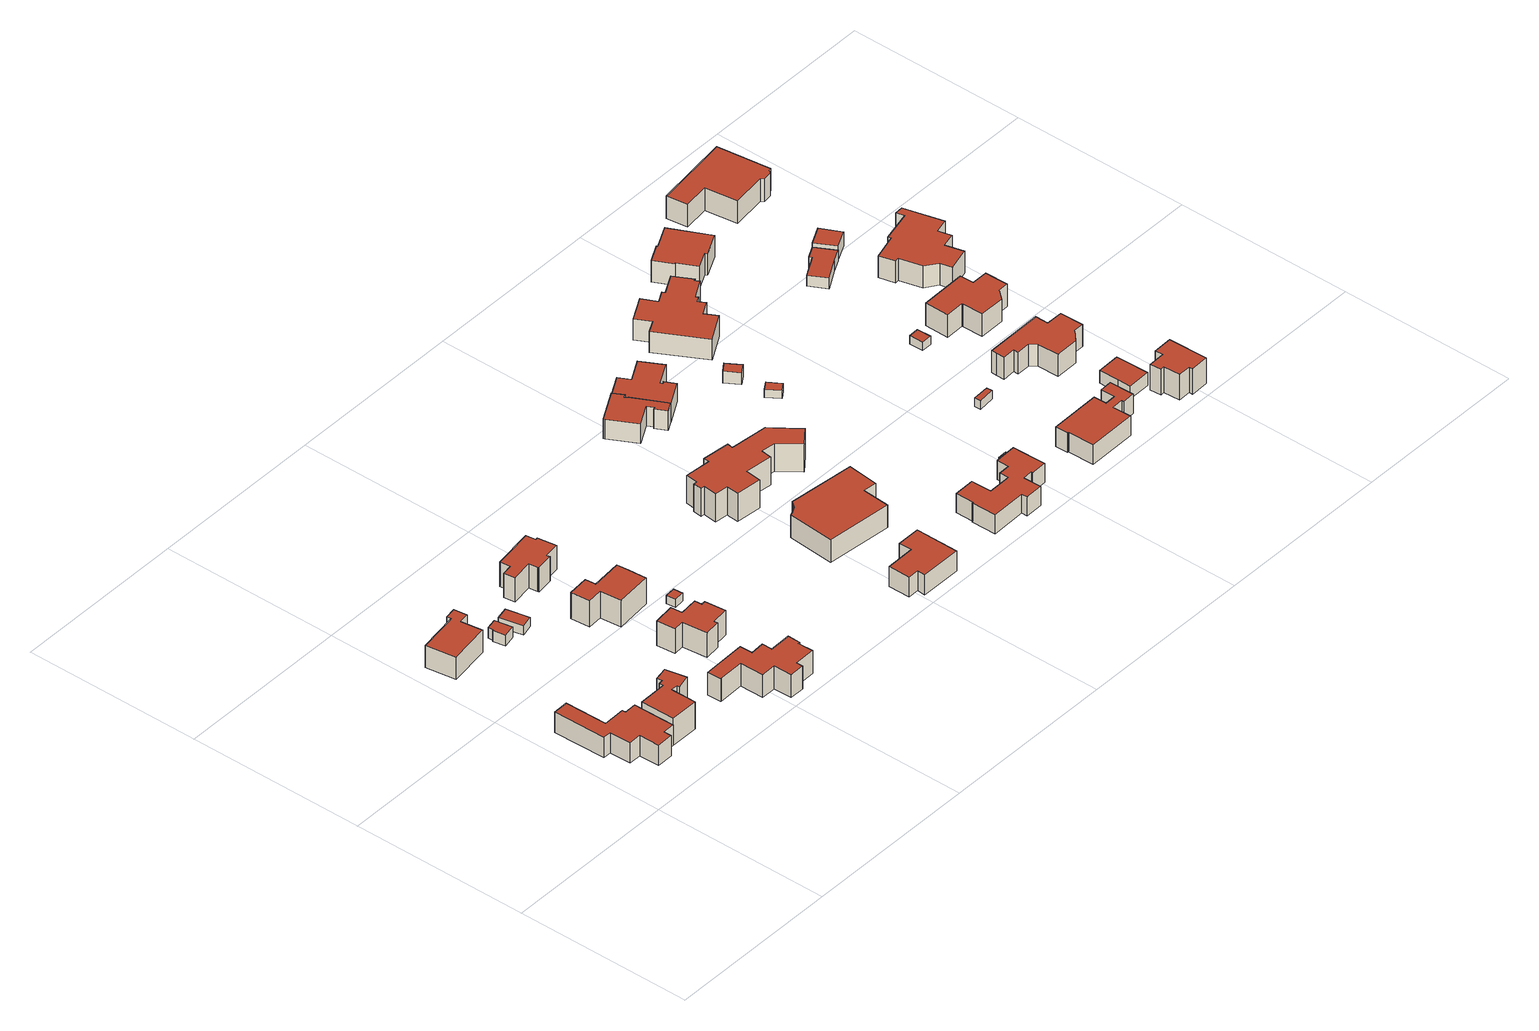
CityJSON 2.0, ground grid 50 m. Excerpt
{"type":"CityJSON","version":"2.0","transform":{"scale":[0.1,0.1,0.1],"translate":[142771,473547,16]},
"CityObjects":{
"building1":{"type":"Building","attributes":{"b3_dak_type":"slanted","b3_h_dak_50p":24.97,"b3_h_dak_70p":25.75,"b3_h_dak_max":30.85,"b3_h_dak_min":22.65,"b3_h_maaiveld":19.71,"b3_kas_warenhuis":false,"b3_mutatie_ahn3_ahn4":false,"b3_reconstructie_onvolledig":false,"b3_rmse_lod12":2.16,"b3_rmse_lod13":1.59,"b3_rmse_lod22":0.147,"b3_val3dity_lod12":"[]","b3_val3dity_lod13":"[]","b3_val3dity_lod22":"[]","b3_volume_lod12":1213.37,"b3_volume_lod13":1283.79,"b3_volume_lod22":1118.54,"geconstateerd":false,"oorspronkelijkbouwjaar":1935,"status":"Pand in gebruik"},"children":["building1-1"]},
"building1-1":{"type":"BuildingPart","parents":["building1"],"geometry":[{"type":"Solid","lod":"1.2","boundaries":[[[[0,1,2,3,4,5,6,7,8,9,10,11,12,13,14]],[[15,1,0,16]],[[17,2,1,15]],[[18,11,10,19]],[[20,12,11,18]],[[19,10,9,21]],[[22,8,7,23]],[[21,9,8,22]],[[24,6,5,25]],[[25,5,4,26]],[[23,7,6,24]],[[27,3,2,17]],[[26,4,3,27]],[[16,0,14,28]],[[29,13,12,20]],[[28,14,13,29]],[[28,29,20,18,19,21,22,23,24,25,26,27,17,15,16]]]],"semantics":{"surfaces":[{"type":"GroundSurface"},{"type":"WallSurface","on_footprint_edge":true},{"type":"RoofSurface"}],"values":[[0,1,1,1,1,1,1,1,1,1,1,1,1,1,1,1,2]]}}]},
"building2":{"type":"Building","attributes":{"b3_dak_type":"slanted","b3_h_dak_50p":27.12,"b3_h_dak_70p":27.7,"b3_h_dak_max":28.78,"b3_h_dak_min":24.09,"b3_h_maaiveld":21.02,"b3_kas_warenhuis":false,"b3_mutatie_ahn3_ahn4":false,"b3_reconstructie_onvolledig":false,"b3_rmse_lod12":1.38,"b3_rmse_lod13":1.38,"b3_rmse_lod22":0.292,"b3_val3dity_lod12":"[]","b3_val3dity_lod13":"[]","b3_val3dity_lod22":"[]","b3_volume_lod12":746.32,"b3_volume_lod13":746.32,"b3_volume_lod22":660.16,"geconstateerd":false,"oorspronkelijkbouwjaar":1950,"status":"Pand in gebruik"},"children":["building2-1"]},
"building2-1":{"type":"BuildingPart","parents":["building2"],"geometry":[{"type":"Solid","lod":"1.2","boundaries":[[[[30,31,32,33,34,35,36,37]],[[38,37,36,39]],[[39,36,35,40]],[[40,35,34,41]],[[42,33,32,43]],[[41,34,33,42]],[[44,31,30,45]],[[43,32,31,44]],[[45,30,37,38]],[[45,38,39,40,41,42,43,44]]]],"semantics":{"surfaces":[{"type":"GroundSurface"},{"type":"WallSurface","on_footprint_edge":true},{"type":"RoofSurface"}],"values":[[0,1,1,1,1,1,1,1,1,2]]}}]},
"building3":{"type":"Building","attributes":{"b3_dak_type":"slanted","b3_h_dak_50p":25.94,"b3_h_dak_70p":27.74,"b3_h_dak_max":30.83,"b3_h_dak_min":21.69,"b3_h_maaiveld":19.64,"b3_kas_warenhuis":false,"b3_mutatie_ahn3_ahn4":false,"b3_reconstructie_onvolledig":false,"b3_rmse_lod12":2.78,"b3_rmse_lod13":1.7,"b3_rmse_lod22":0.171,"b3_val3dity_lod12":"[]","b3_val3dity_lod13":"[]","b3_val3dity_lod22":"[]","b3_volume_lod12":866.92,"b3_volume_lod13":800.59,"b3_volume_lod22":685.95,"geconstateerd":false,"oorspronkelijkbouwjaar":1935,"status":"Pand in gebruik"},"children":["building3-1"]},
"building3-1":{"type":"BuildingPart","parents":["building3"],"geometry":[{"type":"Solid","lod":"1.2","boundaries":[[[[46,47,48,49,50,51,52,53,54,55,56,57]],[[58,51,50,59]],[[60,55,54,61]],[[62,56,55,60]],[[63,57,56,62]],[[64,48,47,65]],[[66,49,48,64]],[[67,53,52,68]],[[61,54,53,67]],[[68,52,51,58]],[[59,50,49,66]],[[69,46,57,63]],[[65,47,46,69]],[[65,69,63,62,60,61,67,68,58,59,66,64]]]],"semantics":{"surfaces":[{"type":"GroundSurface"},{"type":"WallSurface","on_footprint_edge":true},{"type":"RoofSurface"}],"values":[[0,1,1,1,1,1,1,1,1,1,1,1,1,2]]}}]},
"building4":{"type":"Building","attributes":{"b3_dak_type":"slanted","b3_h_dak_50p":23.67,"b3_h_dak_70p":23.94,"b3_h_dak_max":24.34,"b3_h_dak_min":22.77,"b3_h_maaiveld":20.67,"b3_kas_warenhuis":false,"b3_mutatie_ahn3_ahn4":false,"b3_reconstructie_onvolledig":false,"b3_rmse_lod12":0.452,"b3_rmse_lod13":0.452,"b3_rmse_lod22":0.0636,"b3_val3dity_lod12":"[]","b3_val3dity_lod13":"[]","b3_val3dity_lod22":"[]","b3_volume_lod12":56.22,"b3_volume_lod13":56.22,"b3_volume_lod22":52.04,"geconstateerd":false,"oorspronkelijkbouwjaar":1950,"status":"Pand in gebruik"},"children":["building4-1"]},
"building4-1":{"type":"BuildingPart","parents":["building4"],"geometry":[{"type":"Solid","lod":"1.2","boundaries":[[[[70,71,72,73,74,75]],[[76,72,71,77]],[[78,75,74,79]],[[79,74,73,80]],[[81,70,75,78]],[[80,73,72,76]],[[77,71,70,81]],[[77,81,78,79,80,76]]]],"semantics":{"surfaces":[{"type":"GroundSurface"},{"type":"WallSurface","on_footprint_edge":true},{"type":"RoofSurface"}],"values":[[0,1,1,1,1,1,1,2]]}}]},
"building5":{"type":"Building","attributes":{"b3_dak_type":"slanted","b3_h_dak_50p":23.17,"b3_h_dak_70p":23.39,"b3_h_dak_max":23.79,"b3_h_dak_min":22.48,"b3_h_maaiveld":20.59,"b3_kas_warenhuis":false,"b3_mutatie_ahn3_ahn4":false,"b3_reconstructie_onvolledig":false,"b3_rmse_lod12":0.381,"b3_rmse_lod13":0.381,"b3_rmse_lod22":0.036,"b3_val3dity_lod12":"[]","b3_val3dity_lod13":"[]","b3_val3dity_lod22":"[]","b3_volume_lod12":65.07,"b3_volume_lod13":65.07,"b3_volume_lod22":60.02,"geconstateerd":false,"oorspronkelijkbouwjaar":1958,"status":"Pand in gebruik"},"children":["building5-1"]},
"building5-1":{"type":"BuildingPart","parents":["building5"],"geometry":[{"type":"Solid","lod":"1.2","boundaries":[[[[82,83,84,85]],[[86,84,83,87]],[[88,85,84,86]],[[89,82,85,88]],[[87,83,82,89]],[[87,89,88,86]]]],"semantics":{"surfaces":[{"type":"GroundSurface"},{"type":"WallSurface","on_footprint_edge":true},{"type":"RoofSurface"}],"values":[[0,1,1,1,1,2]]}}]},
"building6":{"type":"Building","attributes":{"b3_dak_type":"slanted","b3_h_dak_50p":24.9,"b3_h_dak_70p":26.07,"b3_h_dak_max":29.25,"b3_h_dak_min":21.66,"b3_h_maaiveld":19.26,"b3_kas_warenhuis":false,"b3_mutatie_ahn3_ahn4":false,"b3_reconstructie_onvolledig":false,"b3_rmse_lod12":2.31,"b3_rmse_lod13":2.31,"b3_rmse_lod22":0.137,"b3_val3dity_lod12":"[]","b3_val3dity_lod13":"[]","b3_val3dity_lod22":"[]","b3_volume_lod12":1238.97,"b3_volume_lod13":1238.97,"b3_volume_lod22":1018.05,"geconstateerd":false,"oorspronkelijkbouwjaar":1934,"status":"Pand in gebruik"},"children":["building6-1"]},
"building6-1":{"type":"BuildingPart","parents":["building6"],"geometry":[{"type":"Solid","lod":"1.2","boundaries":[[[[90,91,92,93,94,95,96,97,98,99,100,101,102,103,104,105,106,107]],[[108,97,96,109]],[[110,101,100,111]],[[112,102,101,110]],[[113,91,90,114]],[[115,92,91,113]],[[116,103,102,112]],[[111,100,99,117]],[[117,99,98,118]],[[118,98,97,108]],[[119,104,103,116]],[[120,95,94,121]],[[109,96,95,120]],[[121,94,93,122]],[[122,93,92,115]],[[114,90,107,123]],[[123,107,106,124]],[[124,106,105,125]],[[125,105,104,119]],[[125,119,116,112,110,111,117,118,108,109,120,121,122,115,113,114,123,124]]]],"semantics":{"surfaces":[{"type":"GroundSurface"},{"type":"WallSurface","on_footprint_edge":true},{"type":"RoofSurface"}],"values":[[0,1,1,1,1,1,1,1,1,1,1,1,1,1,1,1,1,1,1,2]]}}]},
"building7":{"type":"Building","attributes":{"b3_dak_type":"slanted","b3_h_dak_50p":26.07,"b3_h_dak_70p":27.12,"b3_h_dak_max":29.7,"b3_h_dak_min":21.45,"b3_h_maaiveld":19.7,"b3_kas_warenhuis":false,"b3_mutatie_ahn3_ahn4":false,"b3_reconstructie_onvolledig":false,"b3_rmse_lod12":2.39,"b3_rmse_lod13":2.39,"b3_rmse_lod22":0.139,"b3_val3dity_lod12":"[]","b3_val3dity_lod13":"[]","b3_val3dity_lod22":"[]","b3_volume_lod12":762.34,"b3_volume_lod13":762.34,"b3_volume_lod22":643.78,"geconstateerd":false,"oorspronkelijkbouwjaar":1935,"status":"Pand in gebruik"},"children":["building7-1"]},
"building7-1":{"type":"BuildingPart","parents":["building7"],"geometry":[{"type":"Solid","lod":"1.2","boundaries":[[[[126,127,128,129,130,131,132,133,134,135,136,137]],[[138,135,134,139]],[[140,136,135,138]],[[141,129,128,142]],[[139,134,133,143]],[[143,133,132,144]],[[144,132,131,145]],[[145,131,130,146]],[[146,130,129,141]],[[147,127,126,148]],[[142,128,127,147]],[[148,126,137,149]],[[149,137,136,140]],[[149,140,138,139,143,144,145,146,141,142,147,148]]]],"semantics":{"surfaces":[{"type":"GroundSurface"},{"type":"WallSurface","on_footprint_edge":true},{"type":"RoofSurface"}],"values":[[0,1,1,1,1,1,1,1,1,1,1,1,1,2]]}}]},
"building8":{"type":"Building","attributes":{"b3_dak_type":"slanted","b3_h_dak_50p":26.54,"b3_h_dak_70p":28.05,"b3_h_dak_max":30.38,"b3_h_dak_min":22.1,"b3_h_maaiveld":20.24,"b3_kas_warenhuis":false,"b3_mutatie_ahn3_ahn4":false,"b3_reconstructie_onvolledig":false,"b3_rmse_lod12":2.67,"b3_rmse_lod13":1.8,"b3_rmse_lod22":0.198,"b3_val3dity_lod12":"[]","b3_val3dity_lod13":"[]","b3_val3dity_lod22":"[]","b3_volume_lod12":899.61,"b3_volume_lod13":856.88,"b3_volume_lod22":703.94,"geconstateerd":false,"oorspronkelijkbouwjaar":1930,"status":"Pand in gebruik"},"children":["building8-1"]},
"building8-1":{"type":"BuildingPart","parents":["building8"],"geometry":[{"type":"Solid","lod":"1.2","boundaries":[[[[150,151,152,153,154,155,156,157,158]],[[159,155,154,160]],[[161,156,155,159]],[[162,157,156,161]],[[160,154,153,163]],[[163,153,152,164]],[[165,151,150,166]],[[164,152,151,165]],[[166,150,158,167]],[[167,158,157,162]],[[167,162,161,159,160,163,164,165,166]]]],"semantics":{"surfaces":[{"type":"GroundSurface"},{"type":"WallSurface","on_footprint_edge":true},{"type":"RoofSurface"}],"values":[[0,1,1,1,1,1,1,1,1,1,2]]}}]},
"building9":{"type":"Building","attributes":{"b3_dak_type":"slanted","b3_h_dak_50p":26.72,"b3_h_dak_70p":27.49,"b3_h_dak_max":29.92,"b3_h_dak_min":22.76,"b3_h_maaiveld":20.33,"b3_kas_warenhuis":false,"b3_mutatie_ahn3_ahn4":false,"b3_reconstructie_onvolledig":false,"b3_rmse_lod12":1.98,"b3_rmse_lod13":1.31,"b3_rmse_lod22":0.132,"b3_val3dity_lod12":"[]","b3_val3dity_lod13":"[]","b3_val3dity_lod22":"[]","b3_volume_lod12":754.02,"b3_volume_lod13":722.07,"b3_volume_lod22":652.77,"geconstateerd":false,"oorspronkelijkbouwjaar":1934,"status":"Pand in gebruik"},"children":["building9-1"]},
"building9-1":{"type":"BuildingPart","parents":["building9"],"geometry":[{"type":"Solid","lod":"1.2","boundaries":[[[[168,169,170,171,172,173,174,175,176,177,178,179,180,181]],[[182,178,177,183]],[[183,177,176,184]],[[185,179,178,182]],[[186,180,179,185]],[[184,176,175,187]],[[187,175,174,188]],[[188,174,173,189]],[[189,173,172,190]],[[190,172,171,191]],[[192,169,168,193]],[[194,170,169,192]],[[195,181,180,186]],[[191,171,170,194]],[[193,168,181,195]],[[193,195,186,185,182,183,184,187,188,189,190,191,194,192]]]],"semantics":{"surfaces":[{"type":"GroundSurface"},{"type":"WallSurface","on_footprint_edge":true},{"type":"RoofSurface"}],"values":[[0,1,1,1,1,1,1,1,1,1,1,1,1,1,1,2]]}}]},
"building10":{"type":"Building","attributes":{"b3_dak_type":"multiple horizontal","b3_h_dak_50p":22.01,"b3_h_dak_70p":22.05,"b3_h_dak_max":22.16,"b3_h_dak_min":21.86,"b3_h_maaiveld":19.59,"b3_kas_warenhuis":false,"b3_mutatie_ahn3_ahn4":false,"b3_reconstructie_onvolledig":false,"b3_rmse_lod12":0.0749,"b3_rmse_lod13":0.0749,"b3_rmse_lod22":0.0429,"b3_val3dity_lod12":"[]","b3_val3dity_lod13":"[]","b3_val3dity_lod22":"[]","b3_volume_lod12":19.93,"b3_volume_lod13":19.93,"b3_volume_lod22":19.37,"geconstateerd":false,"oorspronkelijkbouwjaar":1930,"status":"Pand in gebruik"},"children":["building10-1"]},
"building10-1":{"type":"BuildingPart","parents":["building10"],"geometry":[{"type":"Solid","lod":"1.2","boundaries":[[[[196,197,198,199]],[[200,196,199,201]],[[201,199,198,202]],[[202,198,197,203]],[[203,197,196,200]],[[203,200,201,202]]]],"semantics":{"surfaces":[{"type":"GroundSurface"},{"type":"WallSurface","on_footprint_edge":true},{"type":"RoofSurface"}],"values":[[0,1,1,1,1,2]]}}]},
"building11":{"type":"Building","attributes":{"b3_dak_type":"slanted","b3_h_dak_50p":23.84,"b3_h_dak_70p":24.46,"b3_h_dak_max":26.92,"b3_h_dak_min":20.66,"b3_h_maaiveld":18.47,"b3_kas_warenhuis":false,"b3_mutatie_ahn3_ahn4":false,"b3_reconstructie_onvolledig":false,"b3_rmse_lod12":1.81,"b3_rmse_lod13":1.81,"b3_rmse_lod22":0.167,"b3_val3dity_lod12":"[]","b3_val3dity_lod13":"[]","b3_val3dity_lod22":"[]","b3_volume_lod12":848.13,"b3_volume_lod13":848.13,"b3_volume_lod22":695.29,"geconstateerd":false,"oorspronkelijkbouwjaar":1952,"status":"Pand in gebruik"},"children":["building11-1"]},
"building11-1":{"type":"BuildingPart","parents":["building11"],"geometry":[{"type":"Solid","lod":"1.2","boundaries":[[[[204,205,206,207,208,209,210,211]],[[212,211,210,213]],[[213,210,209,214]],[[214,209,208,215]],[[216,206,205,217]],[[218,207,206,216]],[[219,204,211,212]],[[215,208,207,218]],[[217,205,204,219]],[[217,219,212,213,214,215,218,216]]]],"semantics":{"surfaces":[{"type":"GroundSurface"},{"type":"WallSurface","on_footprint_edge":true},{"type":"RoofSurface"}],"values":[[0,1,1,1,1,1,1,1,1,2]]}}]},
"building12":{"type":"Building","attributes":{"b3_dak_type":"slanted","b3_h_dak_50p":25.04,"b3_h_dak_70p":25.93,"b3_h_dak_max":27.79,"b3_h_dak_min":19.5,"b3_h_maaiveld":19.05,"b3_kas_warenhuis":false,"b3_mutatie_ahn3_ahn4":false,"b3_reconstructie_onvolledig":false,"b3_rmse_lod12":2.1,"b3_rmse_lod13":2.1,"b3_rmse_lod22":0.168,"b3_val3dity_lod12":"[]","b3_val3dity_lod13":"[]","b3_val3dity_lod22":"[]","b3_volume_lod12":2281.7,"b3_volume_lod13":2281.7,"b3_volume_lod22":1897.56,"geconstateerd":false,"oorspronkelijkbouwjaar":2012,"status":"Pand in gebruik"},"children":["building12-1"]},
"building12-1":{"type":"BuildingPart","parents":["building12"],"geometry":[{"type":"Solid","lod":"1.2","boundaries":[[[[220,221,222,223,224,225,226,227,228,229]],[[230,226,225,231]],[[232,227,226,230]],[[233,224,223,234]],[[231,225,224,233]],[[235,221,220,236]],[[234,223,222,237]],[[237,222,221,235]],[[236,220,229,238]],[[238,229,228,239]],[[239,228,227,232]],[[239,232,230,231,233,234,237,235,236,238]]]],"semantics":{"surfaces":[{"type":"GroundSurface"},{"type":"WallSurface","on_footprint_edge":true},{"type":"RoofSurface"}],"values":[[0,1,1,1,1,1,1,1,1,1,1,2]]}}]},
"building13":{"type":"Building","attributes":{"b3_dak_type":"slanted","b3_h_dak_50p":25.44,"b3_h_dak_70p":26.34,"b3_h_dak_max":29.03,"b3_h_dak_min":22.04,"b3_h_maaiveld":17.87,"b3_kas_warenhuis":false,"b3_mutatie_ahn3_ahn4":false,"b3_reconstructie_onvolledig":false,"b3_rmse_lod12":1.78,"b3_rmse_lod13":1.78,"b3_rmse_lod22":0.101,"b3_val3dity_lod12":"[]","b3_val3dity_lod13":"[]","b3_val3dity_lod22":"[]","b3_volume_lod12":2507.23,"b3_volume_lod13":2507.54,"b3_volume_lod22":2240.1,"geconstateerd":false,"oorspronkelijkbouwjaar":1977,"status":"Pand in gebruik"},"children":["building13-1"]},
"building13-1":{"type":"BuildingPart","parents":["building13"],"geometry":[{"type":"Solid","lod":"1.2","boundaries":[[[[240,241,242,243,244,245,246,247,248,249,250,251,252,253,254,255,256,257,258,259,260]],[[261,258,257,262]],[[263,259,258,261]],[[264,246,245,265]],[[266,253,252,267]],[[268,260,259,263]],[[262,257,256,269]],[[269,256,255,270]],[[270,255,254,271]],[[271,254,253,266]],[[272,251,250,273]],[[267,252,251,272]],[[274,241,240,275]],[[276,249,248,277]],[[273,250,249,276]],[[277,248,247,278]],[[278,247,246,264]],[[265,245,244,279]],[[279,244,243,280]],[[280,243,242,281]],[[281,242,241,274]],[[275,240,260,268]],[[275,268,263,261,262,269,270,271,266,267,272,273,276,277,278,264,265,279,280,281,274]]]],"semantics":{"surfaces":[{"type":"GroundSurface"},{"type":"WallSurface","on_footprint_edge":true},{"type":"RoofSurface"}],"values":[[0,1,1,1,1,1,1,1,1,1,1,1,1,1,1,1,1,1,1,1,1,1,2]]}}]},
"building14":{"type":"Building","attributes":{"b3_dak_type":"slanted","b3_h_dak_50p":25.16,"b3_h_dak_70p":25.24,"b3_h_dak_max":27.4,"b3_h_dak_min":22.39,"b3_h_maaiveld":19.29,"b3_kas_warenhuis":false,"b3_mutatie_ahn3_ahn4":false,"b3_reconstructie_onvolledig":false,"b3_rmse_lod12":1.31,"b3_rmse_lod13":1.31,"b3_rmse_lod22":0.133,"b3_val3dity_lod12":"[]","b3_val3dity_lod13":"[]","b3_val3dity_lod22":"[]","b3_volume_lod12":591.01,"b3_volume_lod13":591.01,"b3_volume_lod22":523.57,"geconstateerd":false,"oorspronkelijkbouwjaar":1951,"status":"Pand in gebruik"},"children":["building14-1"]},
"building14-1":{"type":"BuildingPart","parents":["building14"],"geometry":[{"type":"Solid","lod":"1.2","boundaries":[[[[282,283,284,285,286,287,288,289,290,291,292,293,294]],[[295,283,282,296]],[[297,284,283,295]],[[298,285,284,297]],[[299,288,287,300]],[[301,289,288,299]],[[302,286,285,298]],[[296,282,294,303]],[[303,294,293,304]],[[304,293,292,305]],[[305,292,291,306]],[[306,291,290,307]],[[307,290,289,301]],[[300,287,286,302]],[[300,302,298,297,295,296,303,304,305,306,307,301,299]]]],"semantics":{"surfaces":[{"type":"GroundSurface"},{"type":"WallSurface","on_footprint_edge":true},{"type":"RoofSurface"}],"values":[[0,1,1,1,1,1,1,1,1,1,1,1,1,1,2]]}}]},
"building15":{"type":"Building","attributes":{"b3_dak_type":"slanted","b3_h_dak_50p":23.55,"b3_h_dak_70p":24.8,"b3_h_dak_max":27.31,"b3_h_dak_min":21.96,"b3_h_maaiveld":19.24,"b3_kas_warenhuis":false,"b3_mutatie_ahn3_ahn4":false,"b3_reconstructie_onvolledig":false,"b3_rmse_lod12":1.43,"b3_rmse_lod13":1.4,"b3_rmse_lod22":0.126,"b3_val3dity_lod12":"[]","b3_val3dity_lod13":"[]","b3_val3dity_lod22":"[]","b3_volume_lod12":824.3,"b3_volume_lod13":826.47,"b3_volume_lod22":710.69,"geconstateerd":false,"oorspronkelijkbouwjaar":1951,"status":"Pand in gebruik"},"children":["building15-1"]},
"building15-1":{"type":"BuildingPart","parents":["building15"],"geometry":[{"type":"Solid","lod":"1.2","boundaries":[[[[308,309,310,311,312,313,314,315,316,317,318,319,320,321]],[[322,309,308,323]],[[323,308,321,324]],[[324,321,320,325]],[[326,310,309,322]],[[325,320,319,327]],[[327,319,318,328]],[[329,317,316,330]],[[328,318,317,329]],[[331,314,313,332]],[[333,315,314,331]],[[330,316,315,333]],[[332,313,312,334]],[[334,312,311,335]],[[335,311,310,326]],[[335,326,322,323,324,325,327,328,329,330,333,331,332,334]]]],"semantics":{"surfaces":[{"type":"GroundSurface"},{"type":"WallSurface","on_footprint_edge":true},{"type":"RoofSurface"}],"values":[[0,1,1,1,1,1,1,1,1,1,1,1,1,1,1,2]]}}]},
"building16":{"type":"Building","attributes":{"b3_dak_type":"slanted","b3_h_dak_50p":22.91,"b3_h_dak_70p":23.82,"b3_h_dak_max":26.25,"b3_h_dak_min":20.53,"b3_h_maaiveld":18.08,"b3_kas_warenhuis":false,"b3_mutatie_ahn3_ahn4":false,"b3_reconstructie_onvolledig":false,"b3_rmse_lod12":1.58,"b3_rmse_lod13":1.58,"b3_rmse_lod22":0.165,"b3_val3dity_lod12":"[]","b3_val3dity_lod13":"[]","b3_val3dity_lod22":"[]","b3_volume_lod12":1191.2,"b3_volume_lod13":1191.2,"b3_volume_lod22":1004.18,"geconstateerd":false,"oorspronkelijkbouwjaar":1952,"status":"Pand in gebruik"},"children":["building16-1"]},
"building16-1":{"type":"BuildingPart","parents":["building16"],"geometry":[{"type":"Solid","lod":"1.2","boundaries":[[[[336,337,338,339,340,341,342,343,344,345,346,347,348,349,350,351,352,353]],[[354,351,350,355]],[[355,350,349,356]],[[357,352,351,354]],[[356,349,348,358]],[[359,341,340,360]],[[361,342,341,359]],[[358,348,347,362]],[[362,347,346,363]],[[364,343,342,361]],[[365,344,343,364]],[[363,346,345,366]],[[366,345,344,365]],[[360,340,339,367]],[[367,339,338,368]],[[369,337,336,370]],[[368,338,337,369]],[[370,336,353,371]],[[371,353,352,357]],[[371,357,354,355,356,358,362,363,366,365,364,361,359,360,367,368,369,370]]]],"semantics":{"surfaces":[{"type":"GroundSurface"},{"type":"WallSurface","on_footprint_edge":true},{"type":"RoofSurface"}],"values":[[0,1,1,1,1,1,1,1,1,1,1,1,1,1,1,1,1,1,1,2]]}}]},
"building17":{"type":"Building","attributes":{"b3_dak_type":"multiple horizontal","b3_h_dak_50p":20.35,"b3_h_dak_70p":20.41,"b3_h_dak_max":20.49,"b3_h_dak_min":20.19,"b3_h_maaiveld":17.87,"b3_kas_warenhuis":false,"b3_mutatie_ahn3_ahn4":false,"b3_reconstructie_onvolledig":false,"b3_rmse_lod12":0.0953,"b3_rmse_lod13":0.0953,"b3_rmse_lod22":0.011,"b3_val3dity_lod12":"[]","b3_val3dity_lod13":"[]","b3_val3dity_lod22":"[]","b3_volume_lod12":14.03,"b3_volume_lod13":14.03,"b3_volume_lod22":13.42,"geconstateerd":false,"oorspronkelijkbouwjaar":2005,"status":"Pand in gebruik"},"children":["building17-1"]},
"building17-1":{"type":"BuildingPart","parents":["building17"],"geometry":[{"type":"Solid","lod":"1.2","boundaries":[[[[372,373,374,375]],[[376,374,373,377]],[[378,375,374,376]],[[379,372,375,378]],[[377,373,372,379]],[[377,379,378,376]]]],"semantics":{"surfaces":[{"type":"GroundSurface"},{"type":"WallSurface","on_footprint_edge":true},{"type":"RoofSurface"}],"values":[[0,1,1,1,1,2]]}}]},
"building18":{"type":"Building","attributes":{"b3_dak_type":"slanted","b3_h_dak_50p":20.85,"b3_h_dak_70p":21.24,"b3_h_dak_max":21.78,"b3_h_dak_min":19.6,"b3_h_maaiveld":18.69,"b3_kas_warenhuis":false,"b3_mutatie_ahn3_ahn4":false,"b3_reconstructie_onvolledig":false,"b3_rmse_lod12":0.683,"b3_rmse_lod13":0.683,"b3_rmse_lod22":0.0241,"b3_val3dity_lod12":"[]","b3_val3dity_lod13":"[]","b3_val3dity_lod22":"[]","b3_volume_lod12":28.4,"b3_volume_lod13":28.4,"b3_volume_lod22":24.39,"geconstateerd":false,"oorspronkelijkbouwjaar":1951,"status":"Pand in gebruik"},"children":["building18-1"]},
"building18-1":{"type":"BuildingPart","parents":["building18"],"geometry":[{"type":"Solid","lod":"1.2","boundaries":[[[[380,381,382,383]],[[384,381,380,385]],[[386,382,381,384]],[[385,380,383,387]],[[387,383,382,386]],[[387,386,384,385]]]],"semantics":{"surfaces":[{"type":"GroundSurface"},{"type":"WallSurface","on_footprint_edge":true},{"type":"RoofSurface"}],"values":[[0,1,1,1,1,2]]}}]},
"building19":{"type":"Building","attributes":{"b3_dak_type":"slanted","b3_h_dak_50p":22.23,"b3_h_dak_70p":22.32,"b3_h_dak_max":22.75,"b3_h_dak_min":21.64,"b3_h_maaiveld":18.85,"b3_kas_warenhuis":false,"b3_mutatie_ahn3_ahn4":false,"b3_reconstructie_onvolledig":false,"b3_rmse_lod12":0.277,"b3_rmse_lod13":0.277,"b3_rmse_lod22":0.282,"b3_val3dity_lod12":"[]","b3_val3dity_lod13":"[]","b3_val3dity_lod22":"[]","b3_volume_lod12":47.2,"b3_volume_lod13":47.2,"b3_volume_lod22":48.44,"geconstateerd":false,"oorspronkelijkbouwjaar":1999,"status":"Pand in gebruik"},"children":["building19-1"]},
"building19-1":{"type":"BuildingPart","parents":["building19"],"geometry":[{"type":"Solid","lod":"1.2","boundaries":[[[[388,389,390,391]],[[392,389,388,393]],[[393,388,391,394]],[[395,390,389,392]],[[394,391,390,395]],[[394,395,392,393]]]],"semantics":{"surfaces":[{"type":"GroundSurface"},{"type":"WallSurface","on_footprint_edge":true},{"type":"RoofSurface"}],"values":[[0,1,1,1,1,2]]}}]},
"building20":{"type":"Building","attributes":{"b3_dak_type":"slanted","b3_h_dak_50p":24.87,"b3_h_dak_70p":25.89,"b3_h_dak_max":29.5,"b3_h_dak_min":22.33,"b3_h_maaiveld":19.47,"b3_kas_warenhuis":false,"b3_mutatie_ahn3_ahn4":false,"b3_reconstructie_onvolledig":false,"b3_rmse_lod12":1.96,"b3_rmse_lod13":1.96,"b3_rmse_lod22":0.154,"b3_val3dity_lod12":"[]","b3_val3dity_lod13":"[]","b3_val3dity_lod22":"[]","b3_volume_lod12":1756.76,"b3_volume_lod13":1756.76,"b3_volume_lod22":1479.32,"geconstateerd":false,"oorspronkelijkbouwjaar":1999,"status":"Pand in gebruik"},"children":["building20-1"]},
"building20-1":{"type":"BuildingPart","parents":["building20"],"geometry":[{"type":"Solid","lod":"1.2","boundaries":[[[[396,397,398,399,400,401,402,403,404,405,406,407,408,409,410,411,412,413]],[[414,402,401,415]],[[416,403,402,414]],[[417,407,406,418]],[[419,408,407,417]],[[420,404,403,416]],[[418,406,405,421]],[[421,405,404,420]],[[422,399,398,423]],[[415,401,400,424]],[[424,400,399,422]],[[425,397,396,426]],[[423,398,397,425]],[[426,396,413,427]],[[427,413,412,428]],[[428,412,411,429]],[[429,411,410,430]],[[430,410,409,431]],[[431,409,408,419]],[[431,419,417,418,421,420,416,414,415,424,422,423,425,426,427,428,429,430]]]],"semantics":{"surfaces":[{"type":"GroundSurface"},{"type":"WallSurface","on_footprint_edge":true},{"type":"RoofSurface"}],"values":[[0,1,1,1,1,1,1,1,1,1,1,1,1,1,1,1,1,1,1,2]]}}]},
"building21":{"type":"Building","attributes":{"b3_dak_type":"slanted","b3_h_dak_50p":20.17,"b3_h_dak_70p":20.27,"b3_h_dak_max":20.42,"b3_h_dak_min":19.81,"b3_h_maaiveld":17.68,"b3_kas_warenhuis":false,"b3_mutatie_ahn3_ahn4":false,"b3_reconstructie_onvolledig":false,"b3_rmse_lod12":0.191,"b3_rmse_lod13":0.191,"b3_rmse_lod22":0.052,"b3_val3dity_lod12":"[]","b3_val3dity_lod13":"[]","b3_val3dity_lod22":"[]","b3_volume_lod12":21.34,"b3_volume_lod13":21.34,"b3_volume_lod22":20.57,"geconstateerd":false,"oorspronkelijkbouwjaar":2021,"status":"Pand in gebruik"},"children":["building21-1"]},
"building21-1":{"type":"BuildingPart","parents":["building21"],"geometry":[{"type":"Solid","lod":"1.2","boundaries":[[[[432,433,434,435]],[[436,432,435,437]],[[437,435,434,438]],[[438,434,433,439]],[[439,433,432,436]],[[439,436,437,438]]]],"semantics":{"surfaces":[{"type":"GroundSurface"},{"type":"WallSurface","on_footprint_edge":true},{"type":"RoofSurface"}],"values":[[0,1,1,1,1,2]]}}]},
"building22":{"type":"Building","attributes":{"b3_dak_type":"slanted","b3_h_dak_50p":22.23,"b3_h_dak_70p":23.34,"b3_h_dak_max":25.84,"b3_h_dak_min":19.78,"b3_h_maaiveld":17.52,"b3_kas_warenhuis":false,"b3_mutatie_ahn3_ahn4":false,"b3_reconstructie_onvolledig":false,"b3_rmse_lod12":1.85,"b3_rmse_lod13":1.85,"b3_rmse_lod22":0.0993,"b3_val3dity_lod12":"[]","b3_val3dity_lod13":"[]","b3_val3dity_lod22":"[]","b3_volume_lod12":1099.69,"b3_volume_lod13":1099.69,"b3_volume_lod22":891.44,"geconstateerd":false,"oorspronkelijkbouwjaar":1952,"status":"Pand in gebruik"},"children":["building22-1"]},
"building22-1":{"type":"BuildingPart","parents":["building22"],"geometry":[{"type":"Solid","lod":"1.2","boundaries":[[[[440,441,442,443,444,445,446,447,448,449,450,451,452,453,454]],[[455,452,451,456]],[[456,451,450,457]],[[458,446,445,459]],[[459,445,444,460]],[[461,453,452,455]],[[462,441,440,463]],[[457,450,449,464]],[[464,449,448,465]],[[460,444,443,466]],[[465,448,447,467]],[[467,447,446,458]],[[466,443,442,468]],[[468,442,441,462]],[[469,454,453,461]],[[463,440,454,469]],[[463,469,461,455,456,457,464,465,467,458,459,460,466,468,462]]]],"semantics":{"surfaces":[{"type":"GroundSurface"},{"type":"WallSurface","on_footprint_edge":true},{"type":"RoofSurface"}],"values":[[0,1,1,1,1,1,1,1,1,1,1,1,1,1,1,1,2]]}}]},
"building23":{"type":"Building","attributes":{"b3_dak_type":"multiple horizontal","b3_h_dak_50p":20.12,"b3_h_dak_70p":20.13,"b3_h_dak_max":20.23,"b3_h_dak_min":20.09,"b3_h_maaiveld":17.63,"b3_kas_warenhuis":false,"b3_mutatie_ahn3_ahn4":false,"b3_reconstructie_onvolledig":false,"b3_rmse_lod12":0.0351,"b3_rmse_lod13":0.0351,"b3_rmse_lod22":0.0337,"b3_val3dity_lod12":"[]","b3_val3dity_lod13":"[]","b3_val3dity_lod22":"[]","b3_volume_lod12":28.16,"b3_volume_lod13":28.16,"b3_volume_lod22":28.22,"geconstateerd":false,"oorspronkelijkbouwjaar":1988,"status":"Pand in gebruik"},"children":["building23-1"]},
"building23-1":{"type":"BuildingPart","parents":["building23"],"geometry":[{"type":"Solid","lod":"1.2","boundaries":[[[[470,471,472,473]],[[474,471,470,475]],[[475,470,473,476]],[[477,472,471,474]],[[476,473,472,477]],[[476,477,474,475]]]],"semantics":{"surfaces":[{"type":"GroundSurface"},{"type":"WallSurface","on_footprint_edge":true},{"type":"RoofSurface"}],"values":[[0,1,1,1,1,2]]}}]},
"building24":{"type":"Building","attributes":{"b3_dak_type":"slanted","b3_h_dak_50p":24.95,"b3_h_dak_70p":25.52,"b3_h_dak_max":27.03,"b3_h_dak_min":21.88,"b3_h_maaiveld":19.02,"b3_kas_warenhuis":false,"b3_mutatie_ahn3_ahn4":false,"b3_reconstructie_onvolledig":false,"b3_rmse_lod12":1.58,"b3_rmse_lod13":1.58,"b3_rmse_lod22":0.0887,"b3_val3dity_lod12":"[]","b3_val3dity_lod13":"[]","b3_val3dity_lod22":"[]","b3_volume_lod12":949.38,"b3_volume_lod13":949.38,"b3_volume_lod22":827.18,"geconstateerd":false,"oorspronkelijkbouwjaar":1950,"status":"Pand in gebruik"},"children":["building24-1"]},
"building24-1":{"type":"BuildingPart","parents":["building24"],"geometry":[{"type":"Solid","lod":"1.2","boundaries":[[[[478,479,480,481,482,483,484,485,486,487]],[[488,486,485,489]],[[490,487,486,488]],[[491,482,481,492]],[[493,483,482,491]],[[494,479,478,495]],[[489,485,484,496]],[[496,484,483,493]],[[492,481,480,497]],[[497,480,479,494]],[[495,478,487,490]],[[495,490,488,489,496,493,491,492,497,494]]]],"semantics":{"surfaces":[{"type":"GroundSurface"},{"type":"WallSurface","on_footprint_edge":true},{"type":"RoofSurface"}],"values":[[0,1,1,1,1,1,1,1,1,1,1,2]]}}]},
"building25":{"type":"Building","attributes":{"b3_dak_type":"slanted","b3_h_dak_50p":22.05,"b3_h_dak_70p":23.75,"b3_h_dak_max":25.95,"b3_h_dak_min":19.75,"b3_h_maaiveld":17.2,"b3_kas_warenhuis":false,"b3_mutatie_ahn3_ahn4":false,"b3_reconstructie_onvolledig":false,"b3_rmse_lod12":2.55,"b3_rmse_lod13":1.49,"b3_rmse_lod22":0.0277,"b3_val3dity_lod12":"[]","b3_val3dity_lod13":"[]","b3_val3dity_lod22":"[]","b3_volume_lod12":1133.99,"b3_volume_lod13":1026.68,"b3_volume_lod22":888.36,"geconstateerd":false,"oorspronkelijkbouwjaar":1988,"status":"Pand in gebruik"},"children":["building25-1"]},
"building25-1":{"type":"BuildingPart","parents":["building25"],"geometry":[{"type":"Solid","lod":"1.2","boundaries":[[[[498,499,500,501,502,503,504,505,506,507,508,509,510,511]],[[512,507,506,513]],[[513,506,505,514]],[[515,508,507,512]],[[516,509,508,515]],[[514,505,504,517]],[[517,504,503,518]],[[519,499,498,520]],[[521,500,499,519]],[[518,503,502,522]],[[523,501,500,521]],[[522,502,501,523]],[[520,498,511,524]],[[524,511,510,525]],[[525,510,509,516]],[[525,516,515,512,513,514,517,518,522,523,521,519,520,524]]]],"semantics":{"surfaces":[{"type":"GroundSurface"},{"type":"WallSurface","on_footprint_edge":true},{"type":"RoofSurface"}],"values":[[0,1,1,1,1,1,1,1,1,1,1,1,1,1,1,2]]}}]},
"building26":{"type":"Building","attributes":{"b3_dak_type":"slanted","b3_h_dak_50p":19.96,"b3_h_dak_70p":20.32,"b3_h_dak_max":20.9,"b3_h_dak_min":18.89,"b3_h_maaiveld":16.43,"b3_kas_warenhuis":false,"b3_mutatie_ahn3_ahn4":false,"b3_reconstructie_onvolledig":false,"b3_rmse_lod12":0.652,"b3_rmse_lod13":0.652,"b3_rmse_lod22":0.0301,"b3_val3dity_lod12":"[]","b3_val3dity_lod13":"[]","b3_val3dity_lod22":"[]","b3_volume_lod12":233.68,"b3_volume_lod13":233.68,"b3_volume_lod22":209.25,"geconstateerd":false,"oorspronkelijkbouwjaar":1971,"status":"Pand in gebruik"},"children":["building26-1"]},
"building26-1":{"type":"BuildingPart","parents":["building26"],"geometry":[{"type":"Solid","lod":"1.2","boundaries":[[[[526,527,528,529,530]],[[531,528,527,532]],[[533,529,528,531]],[[534,526,530,535]],[[535,530,529,533]],[[532,527,526,534]],[[532,534,535,533,531]]]],"semantics":{"surfaces":[{"type":"GroundSurface"},{"type":"WallSurface","on_footprint_edge":true},{"type":"RoofSurface"}],"values":[[0,1,1,1,1,1,2]]}}]},
"building27":{"type":"Building","attributes":{"b3_dak_type":"slanted","b3_h_dak_50p":23.21,"b3_h_dak_70p":24.25,"b3_h_dak_max":26.63,"b3_h_dak_min":18.99,"b3_h_maaiveld":16.48,"b3_kas_warenhuis":false,"b3_mutatie_ahn3_ahn4":false,"b3_reconstructie_onvolledig":false,"b3_rmse_lod12":2.06,"b3_rmse_lod13":1.78,"b3_rmse_lod22":0.153,"b3_val3dity_lod12":"[]","b3_val3dity_lod13":"[]","b3_val3dity_lod22":"[]","b3_volume_lod12":693.26,"b3_volume_lod13":681.03,"b3_volume_lod22":597.88,"geconstateerd":false,"oorspronkelijkbouwjaar":1930,"status":"Pand in gebruik"},"children":["building27-1"]},
"building27-1":{"type":"BuildingPart","parents":["building27"],"geometry":[{"type":"Solid","lod":"1.2","boundaries":[[[[536,537,538,539,540,541,542,543,544,545]],[[546,537,536,547]],[[547,536,545,548]],[[548,545,544,549]],[[550,542,541,551]],[[552,543,542,550]],[[549,544,543,552]],[[551,541,540,553]],[[554,539,538,555]],[[555,538,537,546]],[[553,540,539,554]],[[553,554,555,546,547,548,549,552,550,551]]]],"semantics":{"surfaces":[{"type":"GroundSurface"},{"type":"WallSurface","on_footprint_edge":true},{"type":"RoofSurface"}],"values":[[0,1,1,1,1,1,1,1,1,1,1,2]]}}]},
"building28":{"type":"Building","attributes":{"b3_dak_type":"slanted","b3_h_dak_50p":22.68,"b3_h_dak_70p":24.15,"b3_h_dak_max":26.21,"b3_h_dak_min":20.09,"b3_h_maaiveld":17.41,"b3_kas_warenhuis":false,"b3_mutatie_ahn3_ahn4":false,"b3_reconstructie_onvolledig":false,"b3_rmse_lod12":2.48,"b3_rmse_lod13":1.5,"b3_rmse_lod22":0.0338,"b3_val3dity_lod12":"[]","b3_val3dity_lod13":"[]","b3_val3dity_lod22":"[]","b3_volume_lod12":1129.15,"b3_volume_lod13":1040.07,"b3_volume_lod22":894.13,"geconstateerd":false,"oorspronkelijkbouwjaar":1988,"status":"Pand in gebruik"},"children":["building28-1"]},
"building28-1":{"type":"BuildingPart","parents":["building28"],"geometry":[{"type":"Solid","lod":"1.2","boundaries":[[[[556,557,558,559,560,561,562,563,564,565,566,567]],[[568,565,564,569]],[[570,563,562,571]],[[569,564,563,570]],[[572,561,560,573]],[[573,560,559,574]],[[571,562,561,572]],[[574,559,558,575]],[[576,557,556,577]],[[575,558,557,576]],[[577,556,567,578]],[[578,567,566,579]],[[579,566,565,568]],[[579,568,569,570,571,572,573,574,575,576,577,578]]]],"semantics":{"surfaces":[{"type":"GroundSurface"},{"type":"WallSurface","on_footprint_edge":true},{"type":"RoofSurface"}],"values":[[0,1,1,1,1,1,1,1,1,1,1,1,1,2]]}}]},
"building29":{"type":"Building","attributes":{"b3_dak_type":"slanted","b3_h_dak_50p":21.25,"b3_h_dak_70p":21.71,"b3_h_dak_max":23.45,"b3_h_dak_min":20.73,"b3_h_maaiveld":18.12,"b3_kas_warenhuis":false,"b3_mutatie_ahn3_ahn4":false,"b3_reconstructie_onvolledig":false,"b3_rmse_lod12":0.808,"b3_rmse_lod13":0.808,"b3_rmse_lod22":0.046,"b3_val3dity_lod12":"[]","b3_val3dity_lod13":"[]","b3_val3dity_lod22":"[]","b3_volume_lod12":185.97,"b3_volume_lod13":185.97,"b3_volume_lod22":201.67,"geconstateerd":false,"oorspronkelijkbouwjaar":1951,"status":"Pand in gebruik"},"children":["building29-1"]},
"building29-1":{"type":"BuildingPart","parents":["building29"],"geometry":[{"type":"Solid","lod":"1.2","boundaries":[[[[580,581,582,583,584,585,586]],[[587,584,583,588]],[[589,581,580,590]],[[591,585,584,587]],[[592,586,585,591]],[[588,583,582,593]],[[593,582,581,589]],[[590,580,586,592]],[[590,592,591,587,588,593,589]]]],"semantics":{"surfaces":[{"type":"GroundSurface"},{"type":"WallSurface","on_footprint_edge":true},{"type":"RoofSurface"}],"values":[[0,1,1,1,1,1,1,1,2]]}}]},
"building30":{"type":"Building","attributes":{"b3_dak_type":"slanted","b3_h_dak_50p":22.23,"b3_h_dak_70p":22.71,"b3_h_dak_max":23.44,"b3_h_dak_min":20.76,"b3_h_maaiveld":18.28,"b3_kas_warenhuis":false,"b3_mutatie_ahn3_ahn4":false,"b3_reconstructie_onvolledig":false,"b3_rmse_lod12":0.841,"b3_rmse_lod13":0.841,"b3_rmse_lod22":0.0245,"b3_val3dity_lod12":"[]","b3_val3dity_lod13":"[]","b3_val3dity_lod22":"[]","b3_volume_lod12":145.54,"b3_volume_lod13":145.54,"b3_volume_lod22":129.67,"geconstateerd":false,"oorspronkelijkbouwjaar":1919,"status":"Pand in gebruik"},"children":["building30-1"]},
"building30-1":{"type":"BuildingPart","parents":["building30"],"geometry":[{"type":"Solid","lod":"1.2","boundaries":[[[[594,595,596,597]],[[598,594,597,599]],[[599,597,596,600]],[[600,596,595,601]],[[601,595,594,598]],[[601,598,599,600]]]],"semantics":{"surfaces":[{"type":"GroundSurface"},{"type":"WallSurface","on_footprint_edge":true},{"type":"RoofSurface"}],"values":[[0,1,1,1,1,2]]}}]},
"building31":{"type":"Building","attributes":{"b3_dak_type":"slanted","b3_h_dak_50p":20.7,"b3_h_dak_70p":23.43,"b3_h_dak_max":26.32,"b3_h_dak_min":20.34,"b3_h_maaiveld":17.03,"b3_kas_warenhuis":false,"b3_mutatie_ahn3_ahn4":false,"b3_reconstructie_onvolledig":false,"b3_rmse_lod12":2.45,"b3_rmse_lod13":1.11,"b3_rmse_lod22":0.0296,"b3_val3dity_lod12":"[]","b3_val3dity_lod13":"[]","b3_val3dity_lod22":"[]","b3_volume_lod12":1652.53,"b3_volume_lod13":1440.19,"b3_volume_lod22":1303.7,"geconstateerd":false,"oorspronkelijkbouwjaar":1988,"status":"Pand in gebruik"},"children":["building31-1"]},
"building31-1":{"type":"BuildingPart","parents":["building31"],"geometry":[{"type":"Solid","lod":"1.2","boundaries":[[[[602,603,604,605,606,607,608,609,610,611,612,613,614,615,616,617]],[[618,617,616,619]],[[620,608,607,621]],[[622,605,604,623]],[[624,611,610,625]],[[625,610,609,626]],[[621,607,606,627]],[[627,606,605,622]],[[626,609,608,620]],[[628,603,602,629]],[[623,604,603,628]],[[629,602,617,618]],[[619,616,615,630]],[[630,615,614,631]],[[631,614,613,632]],[[632,613,612,633]],[[633,612,611,624]],[[633,624,625,626,620,621,627,622,623,628,629,618,619,630,631,632]]]],"semantics":{"surfaces":[{"type":"GroundSurface"},{"type":"WallSurface","on_footprint_edge":true},{"type":"RoofSurface"}],"values":[[0,1,1,1,1,1,1,1,1,1,1,1,1,1,1,1,1,2]]}}]},
"building32":{"type":"Building","attributes":{"b3_dak_type":"slanted","b3_h_dak_50p":24.43,"b3_h_dak_70p":25.2,"b3_h_dak_max":28.24,"b3_h_dak_min":21.15,"b3_h_maaiveld":18.42,"b3_kas_warenhuis":false,"b3_mutatie_ahn3_ahn4":false,"b3_reconstructie_onvolledig":false,"b3_rmse_lod12":1.75,"b3_rmse_lod13":1.75,"b3_rmse_lod22":0.131,"b3_val3dity_lod12":"[]","b3_val3dity_lod13":"[]","b3_val3dity_lod22":"[]","b3_volume_lod12":1775.08,"b3_volume_lod13":1775.08,"b3_volume_lod22":1533.54,"geconstateerd":false,"oorspronkelijkbouwjaar":1905,"status":"Pand in gebruik"},"children":["building32-1"]},
"building32-1":{"type":"BuildingPart","parents":["building32"],"geometry":[{"type":"Solid","lod":"1.2","boundaries":[[[[634,635,636,637,638,639,640,641,642,643]],[[644,642,641,645]],[[646,643,642,644]],[[645,641,640,647]],[[647,640,639,648]],[[648,639,638,649]],[[650,636,635,651]],[[652,637,636,650]],[[649,638,637,652]],[[653,634,643,646]],[[651,635,634,653]],[[651,653,646,644,645,647,648,649,652,650]]]],"semantics":{"surfaces":[{"type":"GroundSurface"},{"type":"WallSurface","on_footprint_edge":true},{"type":"RoofSurface"}],"values":[[0,1,1,1,1,1,1,1,1,1,1,2]]}}]}
},
"vertices":[
[33,345,37],[76,345,37],[78,227,37],[140,228,37],[140,218,37],[174,219,37],[175,101,37],[142,101,37],[142,80,37],[96,79,37],[95,136,37],[59,136,37],[58,196,37],[37,196,37],[35,197,37],[76,345,98],[33,345,98],[78,227,98],[59,136,98],[95,136,98],[58,196,98],[96,79,98],[142,80,98],[142,101,98],[175,101,98],[174,219,98],[140,218,98],[140,228,98],[35,197,98],[37,196,98],
[130,714,50],[139,653,50],[22,636,50],[9,720,50],[124,737,50],[122,750,50],[154,755,50],[159,718,50],[159,718,117],[154,755,117],[122,750,117],[124,737,117],[9,720,117],[22,636,117],[139,653,117],[130,714,117],
[253,198,36],[253,210,36],[265,211,36],[263,226,36],[301,234,36],[313,174,36],[274,165,36],[273,172,36],[254,173,36],[255,102,36],[175,101,36],[174,197,36],[313,174,118],[301,234,118],[255,102,118],[254,173,118],[175,101,118],[174,197,118],[265,211,118],[253,210,118],[263,226,118],[273,172,118],[274,165,118],[253,198,118],
[220,686,47],[229,637,47],[194,629,47],[188,664,47],[191,665,47],[190,680,47],[194,629,79],[229,637,79],[190,680,79],[191,665,79],[188,664,79],[220,686,79],
[273,697,46],[287,632,46],[253,624,46],[238,689,46],[253,624,74],[287,632,74],[238,689,74],[273,697,74],
[596,103,33],[596,68,33],[591,68,33],[592,25,33],[533,24,33],[533,7,33],[491,6,33],[490,58,33],[448,57,33],[447,124,33],[375,123,33],[374,124,33],[373,123,33],[372,162,33],[494,165,33],[495,129,33],[535,131,33],[535,102,33],[490,58,102],[491,6,102],[374,124,102],[375,123,102],[373,123,102],[596,68,102],[596,103,102],[591,68,102],[372,162,102],[447,124,102],[448,57,102],[494,165,102],[533,7,102],[533,24,102],[592,25,102],[535,102,102],[535,131,102],[495,129,102],
[518,264,37],[519,254,37],[474,249,37],[467,319,37],[437,316,37],[432,368,37],[492,375,37],[495,343,37],[546,348,37],[548,327,37],[560,328,37],[566,269,37],[548,327,111],[546,348,111],[560,328,111],[467,319,111],[474,249,111],[495,343,111],[492,375,111],[432,368,111],[437,316,111],[519,254,111],[518,264,111],[566,269,111],
[421,531,42],[379,528,42],[375,582,42],[433,587,42],[436,557,42],[522,565,42],[525,532,42],[529,481,42],[427,472,42],[522,565,121],[436,557,121],[525,532,121],[529,481,121],[433,587,121],[375,582,121],[379,528,121],[421,531,121],[427,472,121],
[401,704,43],[400,704,43],[397,729,43],[337,720,43],[332,752,43],[362,756,43],[358,785,43],[473,802,43],[477,775,43],[483,776,43],[491,723,43],[448,717,43],[449,708,43],[402,701,43],[491,723,116],[483,776,116],[477,775,116],[448,717,116],[449,708,116],[473,802,116],[358,785,116],[362,756,116],[332,752,116],[337,720,116],[400,704,116],[401,704,116],[397,729,116],[402,701,116],
[569,425,36],[567,452,36],[596,454,36],[598,428,36],[569,425,60],[598,428,60],[596,454,60],[567,452,60],
[990,17,25],[991,40,25],[960,40,25],[960,101,25],[1042,102,25],[1041,138,25],[1107,138,25],[1106,16,25],[1106,16,85],[1107,138,85],[1041,138,85],[1042,102,85],[960,40,85],[991,40,85],[960,101,85],[990,17,85],
[986,418,31],[1172,398,31],[1163,312,31],[1125,316,31],[1119,239,31],[934,258,31],[945,389,31],[955,392,31],[974,402,31],[981,410,31],[945,389,99],[934,258,99],[955,392,99],[1119,239,99],[1125,316,99],[1172,398,99],[986,418,99],[1163,312,99],[981,410,99],[974,402,99],
[999,568,19],[994,524,19],[922,532,19],[925,566,19],[888,570,19],[892,608,19],[882,609,19],[884,634,19],[893,633,19],[897,667,19],[969,660,19],[970,676,19],[1047,667,19],[1045,651,19],[1151,640,19],[1208,565,19],[1163,530,19],[1118,584,19],[1079,589,19],[1078,578,19],[1075,559,19],[1079,589,103],[1118,584,103],[1078,578,103],[882,609,103],[892,608,103],[1045,651,103],[1047,667,103],[1075,559,103],[1163,530,103],[1208,565,103],[1151,640,103],[970,676,103],[969,660,103],[994,524,103],[999,568,103],[897,667,103],[893,633,103],[884,634,103],[888,570,103],[925,566,103],[922,532,103],
[1051,894,33],[1041,911,33],[984,880,33],[943,954,33],[941,959,33],[1027,1006,33],[1043,977,33],[1035,973,33],[1040,964,33],[1041,965,33],[1088,876,33],[1062,862,33],[1045,892,33],[1041,911,92],[1051,894,92],[984,880,92],[943,954,92],[1043,977,92],[1027,1006,92],[1035,973,92],[941,959,92],[1045,892,92],[1062,862,92],[1088,876,92],[1041,965,92],[1040,964,92],
[1143,945,32],[1159,915,32],[1088,876,32],[1041,965,32],[1040,964,32],[1035,973,32],[1043,977,32],[1027,1006,32],[1085,1038,32],[1102,1007,32],[1162,1040,32],[1195,980,32],[1135,947,32],[1138,941,32],[1159,915,86],[1143,945,86],[1138,941,86],[1135,947,86],[1088,876,86],[1195,980,86],[1162,1040,86],[1102,1007,86],[1085,1038,86],[1043,977,86],[1035,973,86],[1027,1006,86],[1040,964,86],[1041,965,86],
[1274,108,21],[1275,160,21],[1333,161,21],[1334,104,21],[1398,105,21],[1398,130,21],[1430,131,21],[1430,165,21],[1491,167,21],[1493,72,21],[1448,71,21],[1448,76,21],[1421,75,21],[1422,25,21],[1371,24,21],[1371,41,21],[1272,39,21],[1272,108,21],[1371,41,78],[1371,24,78],[1422,25,78],[1272,39,78],[1421,75,78],[1398,130,78],[1398,105,78],[1430,131,78],[1448,76,78],[1448,71,78],[1430,165,78],[1491,167,78],[1493,72,78],[1334,104,78],[1333,161,78],[1275,160,78],[1274,108,78],[1272,108,78],
[1473,196,19],[1498,196,19],[1499,174,19],[1473,174,19],[1499,174,44],[1498,196,44],[1473,174,44],[1473,196,44],
[1305,772,27],[1328,787,27],[1351,752,27],[1329,737,27],[1328,787,52],[1305,772,52],[1351,752,52],[1329,737,52],
[1307,842,28],[1283,880,28],[1307,897,28],[1332,859,28],[1283,880,64],[1307,842,64],[1332,859,64],[1307,897,64],
[1325,948,35],[1252,1079,35],[1286,1097,35],[1263,1138,35],[1331,1175,35],[1352,1134,35],[1383,1151,35],[1387,1143,35],[1442,1173,35],[1470,1122,35],[1465,1120,35],[1472,1108,35],[1421,1079,35],[1424,1072,35],[1410,1065,35],[1421,1045,35],[1384,1025,35],[1403,992,35],[1383,1151,98],[1352,1134,98],[1387,1143,98],[1472,1108,98],[1465,1120,98],[1421,1079,98],[1442,1173,98],[1470,1122,98],[1263,1138,98],[1286,1097,98],[1331,1175,98],[1252,1079,98],[1325,948,98],[1403,992,98],[1384,1025,98],[1421,1045,98],[1410,1065,98],[1424,1072,98],
[1606,382,17],[1652,384,17],[1653,368,17],[1606,363,17],[1606,382,43],[1606,363,43],[1653,368,43],[1652,384,43],
[1618,107,15],[1617,143,15],[1759,145,15],[1760,109,15],[1790,110,15],[1790,150,15],[1825,151,15],[1826,82,15],[1790,81,15],[1790,87,15],[1759,86,15],[1760,34,15],[1622,32,15],[1621,107,15],[1620,107,15],[1622,32,74],[1760,34,74],[1759,86,74],[1825,151,74],[1790,150,74],[1790,110,74],[1621,107,74],[1617,143,74],[1618,107,74],[1790,87,74],[1790,81,74],[1760,109,74],[1826,82,74],[1759,145,74],[1620,107,74],
[1687,608,16],[1686,647,16],[1715,648,16],[1716,609,16],[1686,647,41],[1687,608,41],[1716,609,41],[1715,648,41],
[1572,1301,30],[1626,1193,30],[1563,1162,30],[1560,1168,30],[1515,1145,30],[1489,1198,30],[1485,1196,30],[1459,1247,30],[1508,1272,30],[1509,1269,30],[1508,1272,95],[1459,1247,95],[1509,1269,95],[1515,1145,95],[1560,1168,95],[1489,1198,95],[1626,1193,95],[1572,1301,95],[1485,1196,95],[1563,1162,95],
[1942,401,12],[1943,335,12],[1914,334,12],[1886,308,12],[1821,307,12],[1820,368,12],[1805,385,12],[1768,384,12],[1768,398,12],[1732,397,12],[1732,420,12],[1732,436,12],[1895,437,12],[1895,401,12],[1732,397,78],[1768,398,78],[1768,384,78],[1732,420,78],[1732,436,78],[1805,385,78],[1820,368,78],[1943,335,78],[1942,401,78],[1914,334,78],[1821,307,78],[1886,308,78],[1895,401,78],[1895,437,78],
[1936,224,4],[1938,131,4],[1873,130,4],[1872,166,4],[1872,223,4],[1873,130,43],[1938,131,43],[1872,166,43],[1936,224,43],[1872,223,43],
[2028,140,5],[2031,30,5],[1979,28,5],[1979,39,5],[1944,38,5],[1941,85,5],[1930,84,5],[1928,116,5],[1975,117,5],[1974,139,5],[2031,30,82],[2028,140,82],[1974,139,82],[1975,117,82],[1930,84,82],[1941,85,82],[1928,116,82],[1944,38,82],[1979,39,82],[1979,28,82],
[1889,537,14],[1818,536,14],[1817,596,14],[1816,597,14],[1764,596,14],[1764,664,14],[1893,666,14],[1894,628,14],[1930,628,14],[1939,628,14],[1940,563,14],[1911,562,14],[1939,628,82],[1930,628,82],[1894,628,82],[1893,666,82],[1764,664,82],[1764,596,82],[1816,597,82],[1817,596,82],[1818,536,82],[1889,537,82],[1911,562,82],[1940,563,82],
[1690,966,21],[1749,998,21],[1745,1005,21],[1779,1023,21],[1809,969,21],[1773,951,21],[1716,919,21],[1809,969,53],[1779,1023,53],[1749,998,53],[1690,966,53],[1773,951,53],[1716,919,53],[1745,1005,53],
[1809,969,23],[1779,1023,23],[1829,1048,23],[1857,993,23],[1809,969,66],[1857,993,66],[1829,1048,66],[1779,1023,66],
[1992,819,10],[2001,782,10],[1962,772,10],[1975,722,10],[1911,705,10],[1903,738,10],[1871,761,10],[1854,824,10],[1844,822,10],[1832,866,10],[1901,885,10],[1899,893,10],[1986,914,10],[1980,937,10],[2003,938,10],[2031,828,10],[2031,828,76],[2003,938,76],[1871,761,76],[1903,738,76],[1975,722,76],[1962,772,76],[1832,866,76],[1844,822,76],[1854,824,76],[1911,705,76],[2001,782,76],[1992,819,76],[1980,937,76],[1986,914,76],[1899,893,76],[1901,885,76],
[1760,1235,24],[1748,1326,24],[1675,1317,24],[1667,1375,24],[1883,1402,24],[1902,1253,24],[1895,1252,24],[1888,1243,24],[1863,1239,24],[1856,1247,24],[1863,1239,92],[1888,1243,92],[1856,1247,92],[1895,1252,92],[1902,1253,92],[1883,1402,92],[1675,1317,92],[1748,1326,92],[1667,1375,92],[1760,1235,92]
]}
